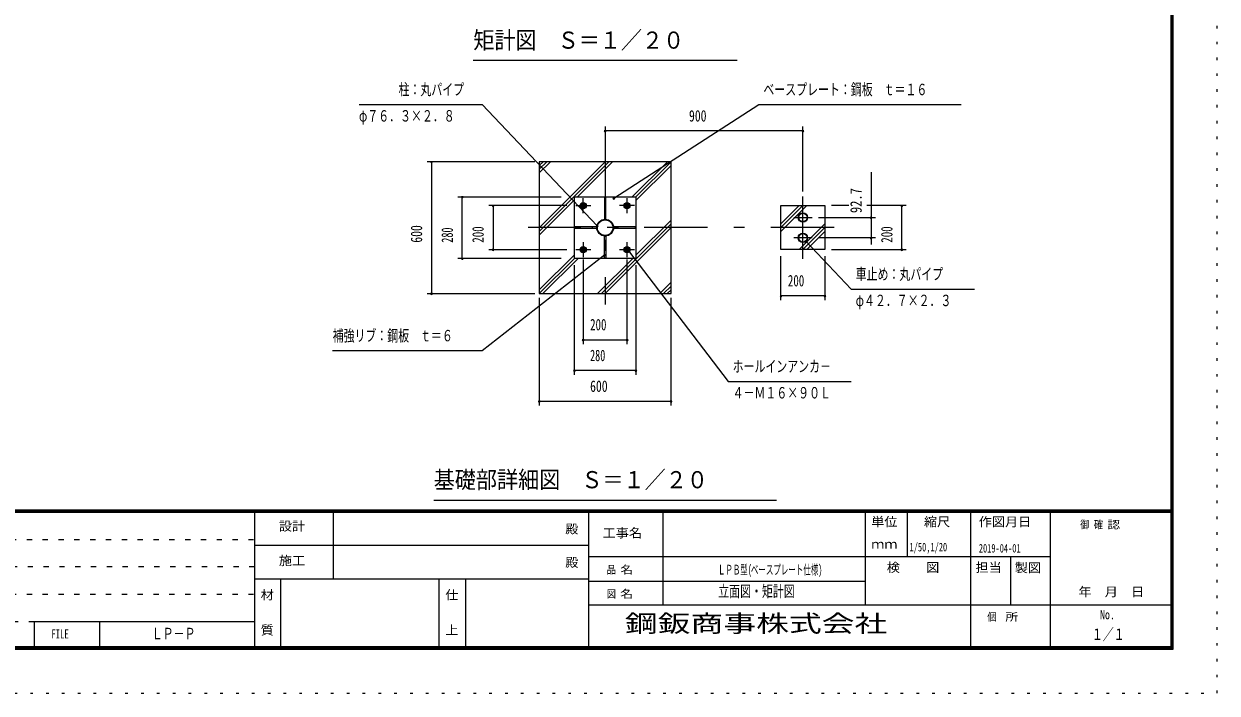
# Model space of a CAD drawing. Units: millimetres, scale not verified, with parts at other scales. Extents: x -25778 to 25782, y -10500 to 10500.
# Drawn here: x 12208 to 25782, y -10500 to -2887 of the extents above; entities that cross this region are included whole.
import ezdxf
from ezdxf.enums import TextEntityAlignment as Align

# ---------------------------------------------------------------- set-up
doc = ezdxf.new("R2010")
doc.units = ezdxf.units.MM
doc.header["$LTSCALE"] = 60
for name, pattern in [('USER1', [3, 1, -2]), ('USER3', [24, 12, -5, 2, -5]), ('USER4', [3, 0.5, -2.5])]:
    doc.linetypes.add(name, pattern=pattern)
doc.layers.add('0-1_0-F', color=7, linetype='Continuous')
for name, color, linetype, lineweight in [('0-6_2-0BOLD', 7, 'Continuous', 18), ('0-8_2-2CENTER', 3, 'USER3', 18), ('0-9_2-4THIN', 4, 'Continuous', 18), ('0-A_2-5DIM', 3, 'Continuous', 18), ('0-B_2-6HATCH', 2, 'Continuous', 18), ('0-C_F-F', 5, 'Continuous', 18), ('0-D_F-E_J_ADD', 5, 'USER4', 18)]:
    doc.layers.add(name, color=color, linetype=linetype, lineweight=lineweight)
doc.styles.add('ＭＳ ゴシック', font='')
doc.styles.get('ＭＳ ゴシック').set_extended_font_data('MS Gothic')

msp = doc.modelspace()

# ---------------------------------------------------------------- linework, layer by layer
at = {"layer": '0-6_2-0BOLD'}
for p, q in [((18812.7, -5059.97), (18827.7, -5059.97)), ((18674.82, -5212.84), (18674.82, -5197.85)), ((18965.57, -5197.85), (18965.57, -5212.84)), ((18827.7, -5350.72), (18812.7, -5350.72))]:
    msp.add_line(p, q, dxfattribs=at)
for points in [[(18070.2, -4455.34), (18070.2, -5955.35), (19570.2, -5955.35), (19570.2, -4455.34)], [(18470.2, -4855.35), (19170.2, -4855.35), (19170.2, -5555.35), (18470.2, -5555.35)], [(18812.7, -4859.97), (18812.7, -5109.97), (18827.7, -5109.97), (18827.7, -4859.97)], [(18557.93, -4934.09), (18545.66, -4955.35), (18557.93, -4976.59), (18582.47, -4976.59), (18594.74, -4955.35), (18582.47, -4934.09)], [(19057.93, -4976.59), (19082.47, -4976.59), (19094.73, -4955.35), (19082.47, -4934.09), (19057.93, -4934.09), (19045.66, -4955.35)], [(20820.19, -4955.35), (21320.19, -4955.35), (21320.19, -5455.34), (20820.19, -5455.34)], [(18724.82, -5212.84), (18724.82, -5197.85), (18474.82, -5197.85), (18474.82, -5212.84)], [(18915.57, -5197.85), (18915.57, -5212.84), (19165.57, -5212.84), (19165.57, -5197.85)], [(18827.7, -5300.72), (18827.7, -5550.72), (18812.7, -5550.72), (18812.7, -5300.72)], [(18582.47, -5434.09), (18557.93, -5434.09), (18545.66, -5455.34), (18557.93, -5476.59), (18582.47, -5476.59), (18594.74, -5455.34)], [(19057.93, -5434.09), (19045.66, -5455.34), (19057.93, -5476.59), (19082.47, -5476.59), (19094.73, -5455.34), (19082.47, -5434.09)]]:
    msp.add_lwpolyline(points, close=True, dxfattribs=at)
for centre, radius in [((18570.2, -4955.35), 35), ((18570.2, -4955.35), 26.88), ((18570.2, -4955.35), 20.62), ((18570.2, -4955.35), 15), ((19070.2, -4955.35), 35), ((19070.2, -4955.35), 26.88), ((19070.2, -4955.35), 20.62), ((19070.2, -4955.35), 15), ((18820.2, -5205.35), 95.38), ((18820.2, -5205.35), 88.38), ((21070.19, -5089.47), 53.38), ((21070.19, -5089.47), 47.62), ((21070.19, -5321.22), 53.38), ((21070.19, -5321.22), 47.62), ((18570.2, -5455.34), 35), ((18570.2, -5455.34), 26.88), ((19070.2, -5455.34), 35), ((19070.2, -5455.34), 26.88), ((18570.2, -5455.34), 20.62), ((18570.2, -5455.34), 15), ((19070.2, -5455.34), 20.62), ((19070.2, -5455.34), 15)]:
    msp.add_circle(centre, radius, dxfattribs=at)
at = {"layer": '0-8_2-2CENTER'}
for p, q in [((18820.2, -4330.35), (18820.2, -6080.35)), ((18570.2, -5040.71), (18570.2, -4869.98)), ((19070.2, -5040.71), (19070.2, -4869.98)), ((21070.19, -5558.9), (21070.19, -4851.79)), ((18484.84, -4955.35), (18655.56, -4955.35)), ((19155.56, -4955.35), (18984.84, -4955.35)), ((20966.82, -5089.47), (21173.57, -5089.47)), ((21423.75, -5205.35), (17945.2, -5205.35)), ((18570.2, -5369.98), (18570.2, -5540.71)), ((19070.2, -5540.71), (19070.2, -5369.98)), ((21173.57, -5321.22), (20966.82, -5321.22)), ((18484.84, -5455.34), (18655.56, -5455.34)), ((18984.84, -5455.34), (19155.56, -5455.34))]:
    msp.add_line(p, q, dxfattribs=at)
at = {"layer": '0-9_2-4THIN'}
for centre in [(18570.2, -4955.35), (19070.2, -4955.35), (18570.2, -5455.34), (19070.2, -5455.34)]:
    msp.add_circle(centre, 11.25, dxfattribs=at)
at = {"layer": '0-A_2-5DIM'}
for p, q in [((20320.2, -3305.35), (17320.2, -3305.35)), ((18918.98, -4871.76), (20570.2, -3805.34)), ((20570.2, -3805.34), (22870.2, -3805.34)), ((18820.2, -4055.34), (18820.2, -4455.34)), ((21070.19, -4795.58), (21070.19, -4055.34)), ((18830.2, -4105.34), (18810.2, -4105.34)), ((21070.19, -4105.34), (18820.2, -4105.34)), ((21080.19, -4105.34), (21060.19, -4105.34)), ((18020.2, -4455.34), (16795.2, -4455.34)), ((16855.2, -4455.34), (16835.2, -4455.34)), ((16845.2, -4455.34), (16845.2, -5955.35)), ((21845.19, -4574.47), (21845.19, -5397.56)), ((17145.2, -4855.35), (18320.2, -4855.35)), ((17205.2, -4855.34), (17185.2, -4855.34)), ((17195.2, -5555.34), (17195.2, -4855.35)), ((18928.97, -4871.76), (18908.97, -4871.76)), ((18382.7, -4955.34), (17495.2, -4955.34)), ((17555.2, -4955.34), (17535.2, -4955.34)), ((17545.2, -4955.34), (17545.2, -5455.34)), ((21592.3, -4955.35), (21395.19, -4955.35)), ((22245.19, -4955.35), (21795.19, -4955.35)), ((22205.19, -4955.34), (22185.19, -4955.34)), ((22195.19, -5455.34), (22195.19, -4955.35)), ((21248.57, -5089.47), (21895.19, -5089.47)), ((21855.19, -5089.47), (21835.19, -5089.47)), ((18740.65, -5185.13), (18720.65, -5185.13)), ((21112.77, -5360.79), (21092.77, -5360.79)), ((21620.2, -5905.35), (21102.77, -5360.79)), ((21895.19, -5321.22), (21248.57, -5321.22)), ((21855.19, -5321.22), (21835.19, -5321.22)), ((18320.2, -5555.34), (17145.2, -5555.34)), ((17205.2, -5555.34), (17185.2, -5555.34)), ((17495.2, -5455.34), (18382.7, -5455.34)), ((17555.2, -5455.34), (17535.2, -5455.34)), ((18825.82, -5513.89), (18805.82, -5513.89)), ((19094.31, -5468.14), (19074.31, -5468.14)), ((20820.19, -6030.34), (20820.19, -5530.34)), ((21320.19, -5530.34), (21320.19, -6030.34)), ((21395.19, -5455.34), (22245.19, -5455.34)), ((22205.19, -5455.34), (22185.19, -5455.34)), ((18470.2, -6880.34), (18470.2, -5630.72)), ((18570.2, -5567.84), (18570.2, -6530.34)), ((19070.2, -6530.34), (19070.2, -5567.84)), ((19170.2, -5630.72), (19170.2, -6880.34)), ((16795.2, -5955.35), (18020.2, -5955.35)), ((16855.2, -5955.35), (16835.2, -5955.35)), ((21620.2, -5905.34), (23020.2, -5905.34)), ((18070.2, -6005.34), (18070.2, -7230.35)), ((19570.2, -7230.35), (19570.2, -6005.34)), ((20830.19, -5980.34), (20810.19, -5980.34)), ((21320.19, -5980.34), (20820.19, -5980.34)), ((21330.19, -5980.34), (21310.19, -5980.34)), ((18580.2, -6480.34), (18560.2, -6480.34)), ((18570.2, -6480.35), (19070.2, -6480.35)), ((19080.2, -6480.34), (19060.2, -6480.34)), ((18480.2, -6830.34), (18460.2, -6830.34)), ((19170.2, -6830.34), (18470.2, -6830.34)), ((19180.2, -6830.34), (19160.2, -6830.34)), ((18080.2, -7180.34), (18060.2, -7180.34)), ((18070.2, -7180.34), (19570.2, -7180.34)), ((19580.2, -7180.34), (19560.2, -7180.34)), ((16870.2, -8305.34), (20770.2, -8305.34))]:
    msp.add_line(p, q, dxfattribs=at)
for points in [[(16020.2, -3805.35), (17420.2, -3805.35), (18730.65, -5185.13)], [(18815.82, -5513.9), (17420.19, -6605.35), (15720.19, -6605.35)], [(19084.31, -5468.14), (20220.2, -6955.35), (21620.2, -6955.35)]]:
    msp.add_lwpolyline(points, dxfattribs=at)
for centre in [(18820.2, -4105.34), (21070.19, -4105.34), (16845.2, -4455.34), (17195.2, -4855.34), (18918.97, -4871.76), (17545.2, -4955.34), (22195.19, -4955.34), (21845.19, -5089.47), (18730.65, -5185.13), (21102.77, -5360.79), (21845.19, -5321.22), (17195.2, -5555.34), (17545.2, -5455.34), (18815.82, -5513.89), (19084.31, -5468.14), (22195.19, -5455.34), (16845.2, -5955.35), (20820.19, -5980.34), (21320.19, -5980.34), (18570.2, -6480.34), (19070.2, -6480.34), (18470.2, -6830.34), (19170.2, -6830.34), (18070.2, -7180.34), (19570.2, -7180.34)]:
    msp.add_arc(centre, 10, 180, 0, dxfattribs=at)
at = {"layer": '0-B_2-6HATCH'}
for p, q in [((18070.2, -5248.24), (18863.09, -4455.34)), ((18820.67, -4455.34), (18070.2, -5205.81)), ((18070.2, -4583.56), (18198.41, -4455.34)), ((18155.98, -4455.34), (18070.2, -4541.13)), ((18070.2, -4498.7), (18113.56, -4455.34)), ((18905.52, -4455.34), (18505.52, -4855.35)), ((19127.77, -4855.35), (19527.77, -4455.34)), ((19570.2, -4455.34), (19170.2, -4855.34)), ((19170.2, -4897.77), (19570.2, -4497.77)), ((18470.2, -4890.67), (18070.2, -5290.66)), ((21027.77, -4955.35), (20820.19, -5162.92)), ((20820.19, -5205.34), (21070.19, -4955.35)), ((21112.62, -4955.35), (20820.19, -5247.77)), ((19170.2, -5520.03), (19570.2, -5120.03)), ((18777.31, -5955.35), (19570.2, -5162.45)), ((19570.2, -5204.88), (18819.73, -5955.35)), ((21027.77, -5455.34), (21320.19, -5162.92)), ((21320.19, -5205.35), (21070.19, -5455.34)), ((21112.62, -5455.34), (21320.19, -5247.77)), ((18470.2, -5512.92), (18070.2, -5912.92)), ((18070.2, -5955.35), (18470.2, -5555.35)), ((18112.63, -5955.35), (18512.62, -5555.35)), ((19134.88, -5555.35), (18734.88, -5955.35)), ((19441.99, -5955.35), (19570.2, -5827.13)), ((19570.2, -5869.56), (19484.41, -5955.35)), ((19526.84, -5955.35), (19570.2, -5911.98))]:
    msp.add_line(p, q, dxfattribs=at)
at = {"layer": '0-C_F-F'}
for p, q in [((-3393.39, -8415.28), (25256.61, -8415.28)), ((25256.61, -8417.78), (-3393.39, -8417.78)), ((-3393.39, -8420.28), (25256.61, -8420.28)), ((25256.61, -8422.78), (-3393.39, -8422.78)), ((-3393.39, -8425.28), (25256.61, -8425.28)), ((25256.61, -8427.78), (-3393.39, -8427.78)), ((-3393.39, -8430.28), (25256.61, -8430.28)), ((25256.61, -8432.78), (-3393.39, -8432.78)), ((-3393.39, -8435.28), (25256.61, -8435.28)), ((25256.61, -8437.78), (-3393.39, -8437.78)), ((-3393.39, -8440.28), (25256.61, -8440.28)), ((14831.61, -8440.28), (14831.61, -10000.28)), ((15731.61, -9200.28), (15731.61, -8440.28)), ((18631.61, -8440.28), (18631.61, -10000.28)), ((19481.61, -9500.28), (19481.61, -8440.28)), ((21781.61, -9500.28), (21781.61, -8440.28)), ((22256.61, -8440.28), (22256.61, -8950.28)), ((22981.61, -10000.28), (22981.61, -8440.28)), ((23881.61, -8440.28), (23881.61, -10000.28)), ((18631.61, -8820.28), (14831.61, -8820.28)), ((23881.61, -8950.28), (18631.61, -8950.28)), ((23431.61, -8950.28), (23431.61, -9500.28)), ((14831.61, -9200.28), (18631.61, -9200.28)), ((15131.61, -10000.28), (15131.61, -9200.28)), ((16931.61, -10000.28), (16931.61, -9200.28)), ((17231.61, -9200.28), (17231.61, -10000.28)), ((18631.61, -9225.28), (21781.61, -9225.28)), ((25281.61, -9500.28), (18631.61, -9500.28)), ((13073.61, -10000.28), (13073.61, -9688.28))]:
    msp.add_line(p, q, dxfattribs=at)
at = {"layer": '0-C_F-F', "color": 6, "linetype": 'USER1'}
for p, q in [((-3418.39, -8752.28), (14831.61, -8752.28)), ((14831.61, -9064.28), (-3418.39, -9064.28)), ((-3418.39, -9376.28), (14831.61, -9376.28)), ((12323.61, -9688.28), (-3418.39, -9688.28))]:
    msp.add_line(p, q, dxfattribs=at)
at = {"layer": '0-C_F-F'}
for points in [[(-3418.39, 10099.72), (-3418.39, -10000.28), (25281.61, -10000.28), (25281.61, 10099.72)], [(-3415.89, 10097.22), (25279.11, 10097.22), (25279.11, -9997.78), (-3415.89, -9997.78)], [(-3413.39, 10094.72), (-3413.39, -9995.28), (25276.61, -9995.28), (25276.61, 10094.72)], [(-3410.89, 10092.22), (25274.11, 10092.22), (25274.11, -9992.78), (-3410.89, -9992.78)], [(-3408.39, 10089.72), (25271.61, 10089.72), (25271.61, -9990.28), (-3408.39, -9990.28)], [(-3405.89, 10087.22), (25269.11, 10087.22), (25269.11, -9987.78), (-3405.89, -9987.78)], [(-3403.39, 10084.72), (25266.61, 10084.72), (25266.61, -9985.28), (-3403.39, -9985.28)], [(-3400.89, 10082.22), (-3400.89, -9982.78), (25264.11, -9982.78), (25264.11, 10082.22)], [(-3398.39, 10079.72), (-3398.39, -9980.28), (25261.61, -9980.28), (25261.61, 10079.72)], [(-3395.89, 10077.22), (-3395.89, -9977.78), (25259.11, -9977.78), (25259.11, 10077.22)], [(-3393.39, 10074.72), (25256.61, 10074.72), (25256.61, -9975.28), (-3393.39, -9975.28)]]:
    msp.add_lwpolyline(points, close=True, dxfattribs=at)
msp.add_lwpolyline([(14831.61, -9688.28), (12323.61, -9688.28), (12323.61, -10000.28)], dxfattribs=at)
at = {"layer": '0-D_F-E_J_ADD'}
msp.add_lwpolyline([(-3918.39, 10499.72), (-3918.39, -10500.28), (25781.61, -10500.28), (25781.61, 10499.72)], close=True, dxfattribs=at)

# ---------------------------------------------------------------- texts
at = {"layer": '0-1_0-F', "style": 'ＭＳ ゴシック'}
for s, height, width, p in [('1/50,1/20', 97.68, 0.65, (22282.79, -8916.98)), ('2019-04-01', 97.68, 0.65, (23070.9, -8930.3)), ('ＬＰＢ型(', 110.7, 0.55, (20102.34, -9184.33)), ('ベースプレート仕様)', 110.7, 0.55, (20478.11, -9184.33)), ('立面図・矩計図', 130.2, 0.7, (20106.61, -9445.01)), ('ＬＰ－Ｐ', 130.2, 0.7, (13663.2, -9926.51)), ('１／１', 130.2, 0.7, (24356.61, -9934.77))]:
    msp.add_text(s, height=height, dxfattribs=dict(at, width=width)).set_placement(p, align=Align.BOTTOM_LEFT)
at = {"layer": '0-A_2-5DIM', "color": 7, "style": 'ＭＳ ゴシック'}
for s, height, width, p in [('矩計図\u3000Ｓ＝１／２０', 195.4, 0.9, (17320.2, -3228.7)), ('柱：丸パイプ', 130.2, 0.7, (16470.2, -3737.58)), ('ベースプレート：鋼板\u3000ｔ＝１６', 130.2, 0.7, (20620.2, -3737.58)), ('φ７６．３×２．８', 130.2, 0.7, (16020.2, -4037.58)), ('900', 130.2, 0.75, (19773.95, -4037.58)), ('車止め：丸パイプ', 130.2, 0.7, (21670.2, -5837.58)), ('200', 130.2, 0.7, (20898.94, -5912.58)), ('φ４２．７×２．３', 130.2, 0.7, (21670.2, -6137.58)), ('補強リブ：鋼板\u3000ｔ＝６', 130.2, 0.7, (15720.19, -6537.58)), ('200', 130.2, 0.7, (18648.95, -6412.58)), ('280', 130.2, 0.65, (18648.95, -6762.58)), ('ホールインアンカ－', 130.2, 0.7, (20270.2, -6887.58)), ('600', 130.2, 0.75, (18648.95, -7112.58)), ('４－Ｍ１６×９０Ｌ', 130.2, 0.7, (20270.2, -7187.58)), ('基礎部詳細図\u3000Ｓ＝１／２０', 195.4, 0.9, (16870.2, -8228.7)), ('鋼鈑商事株式会社', 195.4, 1.4, (19044.83, -9863.76))]:
    msp.add_text(s, height=height, dxfattribs=dict(at, width=width)).set_placement(p, align=Align.BOTTOM_LEFT)
for s, width, p in [('92.7', 0.8, (21777.43, -5039.47)), ('600', 0.75, (16777.43, -5376.59)), ('280', 0.65, (17127.43, -5376.59)), ('200', 0.7, (17477.43, -5376.59)), ('200', 0.7, (22127.43, -5376.59))]:
    msp.add_text(s, height=130.2, rotation=90, dxfattribs=dict(at, width=width)).set_placement(p, align=Align.BOTTOM_LEFT)
at = {"layer": '0-C_F-F', "color": 7, "style": 'ＭＳ ゴシック'}
for s, height, width, p in [('設計', 104.2, 1.05, (15109.11, -8684.11)), ('単位', 104.2, 1.05, (21846.61, -8633.56)), ('縮尺', 104.2, 1.05, (22446.61, -8633.56)), ('作図月日', 104.2, 1.05, (23070.51, -8634.59)), ('御 ', 88.56, 0.85, (24224.36, -8654.7)), ('確 ', 88.56, 0.85, (24378.75, -8654.7)), ('認', 88.56, 1.2, (24533.13, -8654.7)), ('殿', 104.2, 1.05, (18366.61, -8716.06)), ('工事名', 104.2, 1.05, (18791.61, -8761.06)), ('ｍｍ', 104.2, 1.05, (21846.61, -8888.56)), ('施工', 104.2, 1.05, (15109.11, -9076.06)), ('殿', 104.2, 1.05, (18366.61, -9096.06)), ('品 ', 88.56, 0.85, (18837.86, -9167.78)), ('名', 88.56, 1.2, (18992.25, -9167.78)), ('検\u3000\u3000図', 104.2, 1.05, (22024.11, -9153.56)), ('担当', 104.2, 1.05, (23034.11, -9153.56)), ('製図', 104.2, 1.05, (23480.09, -9156.02)), ('材', 104.2, 1.05, (14901.61, -9466.06)), ('仕', 104.2, 1.05, (17001.61, -9466.06)), ('図 ', 88.56, 0.85, (18837.86, -9442.78)), ('名', 88.56, 1.2, (18992.25, -9442.78)), ('\u3000年\u3000月\u3000日', 104.2, 1.05, (24055.35, -9430.49)), ('個  ', 88.56, 0.85, (23166.61, -9705.28)), ('所', 88.56, 1.2, (23372.46, -9705.28)), ('No.', 104.2, 0.8, (24449.11, -9691.06)), ('質', 104.2, 1.05, (14901.61, -9866.06)), ('上', 104.2, 1.05, (17001.61, -9866.06)), ('FILE', 104.2, 0.7, (12519.86, -9910.06))]:
    msp.add_text(s, height=height, dxfattribs=dict(at, width=width)).set_placement(p, align=Align.BOTTOM_LEFT)

doc.saveas('drawing.dxf')
